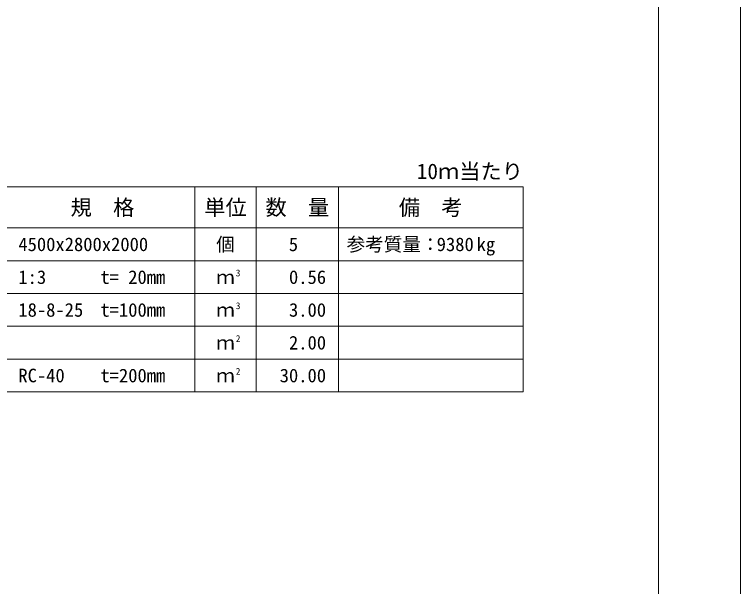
# Model space of a CAD drawing. Units: millimetres at full size; details may follow other scales. Extents: x 0 to 42050, y 0 to 29700.
# Drawn here: x 33203 to 42050, y 6976 to 13953 of the extents above; entities that cross this region are included whole.
import ezdxf
from ezdxf.enums import TextEntityAlignment as Align

# ---------------------------------------------------------------- set-up
doc = ezdxf.new("R2010")
doc.units = ezdxf.units.MM
doc.header["$LTSCALE"] = 50
doc.layers.add('D-MTR', color=7, linetype='Continuous')
doc.layers.add('D-MTR-TXT', color=7, linetype='Continuous')
for name, color, linetype, lineweight in [('D-MTR-FRAM', 7, 'Continuous', 13), ('D-MTR-LINE', 7, 'Continuous', 13), ('D-TTL', 2, 'Continuous', 13)]:
    doc.layers.add(name, color=color, linetype=linetype, lineweight=lineweight)
doc.styles.add('ＭＳ ゴシック', font='')
doc.styles.get('ＭＳ ゴシック').set_extended_font_data('MS Gothic')

msp = doc.modelspace()

# ---------------------------------------------------------------- linework, layer by layer
at = {"layer": 'D-MTR-FRAM'}
for p, q in [((30650, 11850), (39400, 11850)), ((39400, 11850), (39400, 9350)), ((30650, 9350), (39400, 9350))]:
    msp.add_line(p, q, dxfattribs=at)
at = {"layer": 'D-MTR-LINE'}
for p, q in [((35400, 11850), (35400, 9350)), ((36150, 11850), (36150, 9350)), ((37150, 11850), (37150, 9350)), ((30650, 11350), (39400, 11350)), ((30650, 10950), (39400, 10950)), ((30650, 10550), (39400, 10550)), ((30650, 10150), (39400, 10150)), ((30650, 9750), (39400, 9750))]:
    msp.add_line(p, q, dxfattribs=at)
at = {"layer": 'D-TTL'}
for points in [[(0, 0), (42050, 0), (42050, 29700), (0, 29700)], [(1000, 1000), (41050, 1000), (41050, 28700), (1000, 28700)]]:
    msp.add_lwpolyline(points, close=True, dxfattribs=at)

# ---------------------------------------------------------------- texts
at = {"layer": 'D-MTR', "style": 'ＭＳ ゴシック'}
msp.add_text('10ｍ当たり', height=189.9, dxfattribs=at).set_placement((39400, 11888.58), align=Align.BOTTOM_RIGHT)
at = {"layer": 'D-MTR-TXT', "style": 'ＭＳ ゴシック'}
for s, height, p in [('規\u3000格', 189.9, (34275, 11600)), ('単位', 189.9, (35775, 11600)), ('数\u3000量', 189.9, (36650, 11600)), ('備\u3000考', 189.9, (38275, 11600)), ('個', 166.1, (35775, 11150)), ('ｍ', 166.1, (35775, 10750)), ('ｍ', 166.1, (35775, 10350)), ('ｍ', 166.1, (35775, 9950)), ('ｍ', 166.1, (35775, 9550))]:
    msp.add_text(s, height=height, dxfattribs=at).set_placement(p, align=Align.MIDDLE_CENTER)
for s, p in [('参考質量：    kg', (37250, 11150)), ('4500x2800x2000', (33250, 11150)), ('1:3', (33250, 10750)), ('t= 20mm', (34250, 10750)), ('18-8-25', (33250, 10350)), ('t=100mm', (34250, 10350)), ('RC-40', (33250, 9550)), ('t=200mm', (34250, 9550))]:
    msp.add_text(s, height=166.1, dxfattribs=at).set_placement(p, align=Align.MIDDLE_LEFT)
for s, p in [('5', (36658.88, 11150)), ('9380', (38800, 11150)), ('0.56', (37000, 10750)), ('3.00', (37000, 10350)), ('2.00', (37000, 9950)), ('30.00', (37000, 9550))]:
    msp.add_text(s, height=166.1, dxfattribs=at).set_placement(p, align=Align.MIDDLE_RIGHT)
for s, p in [('3', (35900, 10734.07)), ('3', (35900, 10334.07)), ('2', (35900, 9934.07)), ('2', (35900, 9534.07))]:
    msp.add_text(s, height=83.07, dxfattribs=at).set_placement(p, align=Align.BOTTOM_LEFT)

doc.saveas('drawing.dxf')
